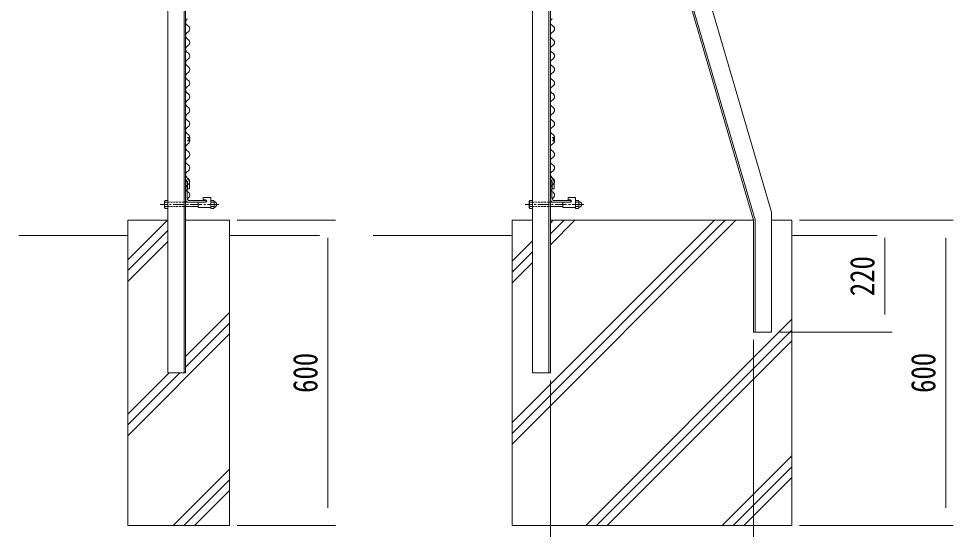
# Model space of a CAD drawing. Units: millimetres, scale not verified. Extents: x -4455 to 4455, y -3150 to 3150.
# Drawn here: x -464 to 1375, y -964 to 40 of the extents above; entities that cross this region are included whole.
import ezdxf
from ezdxf.enums import TextEntityAlignment as Align

# ---------------------------------------------------------------- set-up
doc = ezdxf.new("R2010")
doc.units = ezdxf.units.MM
doc.header["$LTSCALE"] = 30
doc.linetypes.add('USER1', pattern=[1.125, 0.75, -0.125, 0.125, -0.125])
doc.linetypes.add('USER3', pattern=[0.1875, 0.125, -0.0625])
for name, color, linetype, lineweight in [('0-1_D-STR1', 1, 'Continuous', 18), ('0-2_D-STR3', 3, 'Continuous', 13), ('0-3_D-BMK', 2, 'USER1', 13), ('0-4_D-STR-DIM', 4, 'Continuous', 13), ('0-8_D-STR2', 2, 'Continuous', 13), ('0-A_GL', 7, 'Continuous', 9), ('0-B_1部材', 7, 'Continuous', 9), ('0-C_4基礎', 4, 'Continuous', 18), ('0-D_D-STR4', 4, 'Continuous', 18), ('1-0_AMI', 3, 'Continuous', 18)]:
    doc.layers.add(name, color=color, linetype=linetype, lineweight=lineweight)
doc.styles.add('ＭＳ ゴシック', font='')
doc.styles.get('ＭＳ ゴシック').set_extended_font_data('MS Gothic')

msp = doc.modelspace()

# ---------------------------------------------------------------- linework, layer by layer
at = {"layer": '0-1_D-STR1'}
for p, q in [((-171.12, 1511.7), (-171.12, -356.06)), ((546.72, 1511.7), (546.72, -656.06)), ((-139.12, 1504.61), (-139.12, -656.06)), ((-136.11, 1503.94), (-136.11, -356.06)), ((578.73, 1504.61), (578.73, -656.06)), ((581.73, 1503.94), (581.73, -656.06)), ((626.73, 989.63), (1016.73, -340.37)), ((591.73, 973.94), (981.73, -356.06)), ((594.73, 974.37), (984.73, -355.63)), ((-136.11, -268.21), (-128.38, -279.41)), ((-136.11, -275.25), (-132.38, -280.66)), ((581.73, -268.21), (589.46, -279.41)), ((581.73, -275.25), (585.46, -280.66)), ((-136.11, -280.45), (-135.11, -280.45)), ((-136.11, -280.45), (-136.11, -315.45)), ((-133.11, -282.45), (-133.11, -312.45)), ((-132.38, -294.5), (-132.38, -280.66)), ((-128.38, -294.5), (-128.38, -279.41)), ((581.73, -280.45), (582.73, -280.45)), ((581.73, -280.45), (581.73, -315.45)), ((584.73, -282.45), (584.73, -312.45)), ((585.46, -294.5), (585.46, -280.66)), ((589.46, -294.5), (589.46, -279.41)), ((-128.38, -294.5), (-132.38, -294.5)), ((589.46, -294.5), (585.46, -294.5)), ((-128.61, -320.45), (-103.61, -320.45)), ((-128.11, -317.45), (-98.11, -317.45)), ((-96.11, -320.45), (-96.11, -319.45)), ((589.23, -320.45), (614.23, -320.45)), ((589.73, -317.45), (619.73, -317.45)), ((621.73, -320.45), (621.73, -319.45)), ((1016.73, -340.37), (1016.73, -576.06)), ((981.73, -356.06), (981.73, -576.06)), ((984.73, -355.63), (984.73, -576.06)), ((981.73, -576.06), (1016.73, -576.06)), ((581.73, -656.06), (546.72, -656.06))]:
    msp.add_line(p, q, dxfattribs=at)
for centre, radius, start, end in [((-135.11, -282.45), 2, 0, 90), ((582.73, -282.45), 2, 0, 90), ((-128.11, -312.45), 5, 180, 270), ((589.73, -312.45), 5, 180, 270), ((-131.11, -315.45), 5, 180, 270), ((-98.11, -319.45), 2, 0, 90), ((586.73, -315.45), 5, 180, 270), ((619.73, -319.45), 2, 0, 90)]:
    msp.add_arc(centre, radius, start, end, dxfattribs=at)
at = {"layer": '0-2_D-STR3'}
for p, q in [((-101.31, -311.22), (-86.31, -311.22)), ((-101.31, -316.22), (-101.31, -311.22)), ((-86.31, -331.22), (-86.31, -311.22)), ((616.53, -311.22), (631.53, -311.22)), ((616.53, -316.22), (616.53, -311.22)), ((631.53, -331.22), (631.53, -311.22)), ((-177.51, -330.82), (-177.51, -318.98)), ((-177.51, -330.82), (-176.41, -332.74)), ((-176.83, -320.9), (-171.11, -320.9)), ((-176.83, -328.9), (-171.11, -328.9)), ((-171.11, -332.74), (-171.11, -317.06)), ((-141.02, -320.9), (-111.31, -320.9)), ((-136.11, -328.9), (-111.26, -328.9)), ((-111.31, -331.22), (-111.31, -320.72)), ((-111.31, -320.72), (-96.56, -320.72)), ((-101.31, -316.22), (-96.56, -316.22)), ((-81.01, -317.06), (-86.31, -317.06)), ((-86.31, -317.06), (-86.31, -332.74)), ((-80.59, -320.9), (-86.31, -320.9)), ((-80.59, -328.9), (-86.31, -328.9)), ((-79.91, -318.98), (-81.01, -317.06)), ((-79.91, -318.98), (-79.91, -330.82)), ((540.33, -330.82), (540.33, -318.98)), ((540.33, -330.82), (541.43, -332.74)), ((541.01, -320.9), (546.73, -320.9)), ((541.01, -328.9), (546.73, -328.9)), ((546.73, -332.74), (546.73, -317.06)), ((576.82, -320.9), (606.53, -320.9)), ((581.73, -328.9), (606.58, -328.9)), ((606.53, -331.22), (606.53, -320.72)), ((606.53, -320.72), (621.28, -320.72)), ((616.53, -316.22), (621.28, -316.22)), ((636.83, -317.06), (631.53, -317.06)), ((631.53, -317.06), (631.53, -332.74)), ((637.25, -320.9), (631.53, -320.9)), ((637.25, -328.9), (631.53, -328.9)), ((637.93, -318.98), (636.83, -317.06)), ((637.93, -318.98), (637.93, -330.82)), ((-176.41, -332.74), (-171.11, -332.74)), ((-111.31, -331.22), (-86.31, -331.22)), ((541.43, -332.74), (546.73, -332.74)), ((606.53, -331.22), (631.53, -331.22))]:
    msp.add_line(p, q, dxfattribs=at)
at = {"layer": '0-2_D-STR3', "color": 1, "linetype": 'USER3'}
for p, q in [((-171.11, -320.9), (-136.11, -320.9)), ((-171.11, -328.9), (-136.11, -328.9)), ((546.73, -320.9), (581.73, -320.9)), ((546.73, -328.9), (581.73, -328.9))]:
    msp.add_line(p, q, dxfattribs=at)
at = {"layer": '0-2_D-STR3'}
for points in [[(-177.51, -318.98), (-176.41, -317.06), (-171.11, -317.06)], [(-79.91, -330.82), (-81.01, -332.74), (-86.31, -332.74)], [(540.33, -318.98), (541.43, -317.06), (546.73, -317.06)], [(637.93, -330.82), (636.83, -332.74), (631.53, -332.74)]]:
    msp.add_lwpolyline(points, dxfattribs=at)
for centre, radius, start, end in [((-174.49, -318.98), 3.03, 180, 219.3382), ((-174.49, -330.82), 3.03, 140.6618, 180), ((-165.51, -324.9), 12, 160.52878, 199.47122), ((-96.56, -318.47), 2.25, 270, 90), ((-91.91, -324.9), 12, 340.52878, 19.47122), ((-82.93, -318.98), 3.03, 320.6618, 0), ((-82.93, -330.82), 3.03, 0, 39.3382), ((-80.69, -324.9), 5.97, 277.58062, 82.41938), ((543.35, -318.98), 3.03, 180, 219.3382), ((543.35, -330.82), 3.03, 140.6618, 180), ((552.33, -324.9), 12, 160.52878, 199.47122), ((621.28, -318.47), 2.25, 270, 90), ((625.93, -324.9), 12, 340.52878, 19.47122), ((634.91, -318.98), 3.03, 320.6618, 0), ((634.91, -330.82), 3.03, 0, 39.3382), ((637.15, -324.9), 5.97, 277.58062, 82.41938)]:
    msp.add_arc(centre, radius, start, end, dxfattribs=at)
at = {"layer": '0-3_D-BMK'}
for p, q in [((-70.42, -324.9), (-185.87, -324.9)), ((647.42, -324.9), (531.97, -324.9))]:
    msp.add_line(p, q, dxfattribs=at)
at = {"layer": '0-4_D-STR-DIM', "color": 1, "lineweight": 18}
for p, q in [((-34.66, -356.06), (158.67, -356.06)), ((1071.73, -356.06), (1254.61, -356.06)), ((1071.73, -356.06), (1374.61, -356.06)), ((143.67, -390.56), (143.67, -921.56)), ((1239.61, -390.56), (1239.61, -541.56)), ((1359.61, -390.56), (1359.61, -921.56)), ((1031.73, -576.06), (1254.61, -576.06)), ((981.73, -591.06), (981.73, -1183.46)), ((581.73, -671.06), (581.73, -1183.46)), ((-34.66, -956.06), (158.67, -956.06)), ((1071.73, -956.06), (1374.61, -956.06))]:
    msp.add_line(p, q, dxfattribs=at)
at = {"layer": '0-8_D-STR2'}
for centre, radius, start, end in [((-128.36, 33.31), 7.56, 118.07249, 241.92751), ((589.48, 33.31), 7.56, 118.07249, 241.92751), ((-135.47, 19.98), 7.56, 298.07249, 61.92751), ((582.37, 19.98), 7.56, 298.07249, 61.92751), ((-128.36, 6.65), 7.56, 118.07249, 241.92751), ((589.48, 6.65), 7.56, 118.07249, 241.92751), ((-128.36, -20.02), 7.56, 118.07249, 241.92751), ((-135.47, -6.69), 7.56, 298.07249, 61.92751), ((589.48, -20.02), 7.56, 118.07249, 241.92751), ((582.37, -6.69), 7.56, 298.07249, 61.92751), ((-135.47, -33.35), 7.56, 298.07249, 61.92751), ((582.37, -33.35), 7.56, 298.07249, 61.92751), ((-128.36, -46.69), 7.56, 118.07249, 241.92751), ((-135.47, -60.02), 7.56, 298.07249, 61.92751), ((589.48, -46.69), 7.56, 118.07249, 241.92751), ((582.37, -60.02), 7.56, 298.07249, 61.92751), ((-128.36, -73.35), 7.56, 118.07249, 241.92751), ((589.48, -73.35), 7.56, 118.07249, 241.92751), ((-135.47, -86.69), 7.56, 298.07249, 61.92751), ((582.37, -86.69), 7.56, 298.07249, 61.92751), ((-128.36, -100.02), 7.56, 118.07249, 241.92751), ((-135.47, -113.35), 7.56, 298.07249, 61.92751), ((589.48, -100.02), 7.56, 118.07249, 241.92751), ((582.37, -113.35), 7.56, 298.07249, 61.92751), ((-128.36, -126.69), 7.56, 118.07249, 241.92751), ((589.48, -126.69), 7.56, 118.07249, 241.92751), ((-128.36, -153.35), 7.56, 118.07249, 241.92751), ((-135.47, -140.02), 7.56, 298.07249, 61.92751), ((589.48, -153.35), 7.56, 118.07249, 241.92751), ((582.37, -140.02), 7.56, 298.07249, 61.92751), ((-135.47, -166.69), 7.56, 298.07249, 61.92751), ((582.37, -166.69), 7.56, 298.07249, 61.92751), ((-128.36, -180.02), 7.56, 118.07249, 241.92751), ((589.48, -180.02), 7.56, 118.07249, 241.92751), ((-135.47, -193.35), 7.56, 298.07249, 61.92751), ((-131.3, -196.69), 3.39, 259.61114, 100.38886), ((-135.47, -200.02), 7.56, 298.07249, 61.92751), ((582.37, -193.35), 7.56, 298.07249, 61.92751), ((586.54, -196.69), 3.39, 259.61114, 100.38886), ((582.37, -200.02), 7.56, 298.07249, 61.92751), ((-128.36, -213.35), 7.56, 118.07249, 241.92751), ((-135.47, -226.69), 7.56, 298.07249, 61.92751), ((589.48, -213.35), 7.56, 118.07249, 241.92751), ((582.37, -226.69), 7.56, 298.07249, 61.92751), ((-128.36, -240.02), 7.56, 118.07249, 241.92751), ((589.48, -240.02), 7.56, 118.07249, 241.92751), ((-135.47, -253.35), 7.56, 298.07249, 61.92751), ((582.37, -253.35), 7.56, 298.07249, 61.92751)]:
    msp.add_arc(centre, radius, start, end, dxfattribs=at)
at = {"layer": '0-A_GL'}
for p, q in [((-464.39, -386.06), (-249.66, -386.06)), ((127.26, -386.06), (-49.66, -386.06)), ((506.73, -386.06), (233.16, -386.06)), ((1225.02, -386.06), (1056.73, -386.06))]:
    msp.add_line(p, q, dxfattribs=at)
at = {"layer": '0-B_1部材'}
for p, q in [((-131.11, -320.45), (-96.11, -320.45)), ((586.73, -320.45), (621.73, -320.45)), ((-171.12, -356.06), (-171.12, -656.06)), ((-136.11, -356.06), (-136.11, -656.06)), ((-136.11, -656.06), (-171.12, -656.06))]:
    msp.add_line(p, q, dxfattribs=at)
at = {"layer": '0-C_4基礎', "color": 7, "lineweight": 9}
for p, q in [((-249.66, -956.06), (-249.66, -356.06)), ((-249.66, -356.06), (-171.12, -356.06)), ((-136.11, -356.06), (-49.66, -356.06)), ((-49.66, -956.06), (-49.66, -356.06)), ((-249.66, -956.06), (-49.66, -956.06))]:
    msp.add_line(p, q, dxfattribs=at)
at = {"layer": '0-C_4基礎'}
for p, q in [((-249.66, -433.83), (-171.89, -356.06)), ((581.73, -361.83), (587.49, -356.06)), ((-249.66, -455.04), (-171.12, -376.49)), ((-249.66, -476.26), (-171.12, -397.71)), ((-136.11, -623.74), (-49.66, -537.29)), ((-136.11, -644.95), (-49.66, -558.5)), ((-249.66, -779.72), (-49.66, -579.72)), ((-249.66, -758.5), (-147.22, -656.06)), ((-249.66, -737.29), (-168.43, -656.06)), ((-160.61, -956.06), (-49.66, -845.11)), ((-139.4, -956.06), (-49.66, -866.32)), ((-118.18, -956.06), (-49.66, -887.54))]:
    msp.add_line(p, q, dxfattribs=at)
at = {"layer": '0-D_D-STR4', "color": 7, "lineweight": 9}
for p, q in [((506.73, -356.06), (546.72, -356.06)), ((506.73, -956.06), (506.73, -356.06)), ((581.73, -356.06), (981.73, -356.06)), ((1016.73, -356.06), (1056.73, -356.06)), ((1056.73, -956.06), (1056.73, -356.06)), ((506.73, -956.06), (1056.73, -956.06))]:
    msp.add_line(p, q, dxfattribs=at)
at = {"layer": '0-D_D-STR4'}
for p, q in [((506.73, -796.19), (946.86, -356.06)), ((506.73, -774.97), (925.64, -356.06)), ((506.73, -753.76), (904.43, -356.06)), ((581.73, -404.25), (629.92, -356.06)), ((581.73, -383.04), (608.71, -356.06)), ((506.73, -436.83), (546.72, -396.83)), ((506.73, -458.04), (546.72, -418.04)), ((506.73, -479.25), (546.72, -439.25)), ((651.38, -956.06), (1056.73, -550.71)), ((672.59, -956.06), (1056.73, -571.92)), ((693.8, -956.06), (1056.73, -593.13)), ((919.94, -956.06), (1056.73, -819.27)), ((941.16, -956.06), (1056.73, -840.49)), ((962.37, -956.06), (1056.73, -861.7))]:
    msp.add_line(p, q, dxfattribs=at)
at = {"layer": '1-0_AMI'}
for centre, start, end in [((-128.36, -266.69), 118.07249, 241.92751), ((-135.47, -280.02), 298.07249, 61.92751), ((589.48, -266.69), 118.07249, 241.92751), ((582.37, -280.02), 298.07249, 61.92751), ((-128.36, -293.35), 118.07249, 241.92751), ((589.48, -293.35), 118.07249, 241.92751), ((-135.47, -306.69), 298.07249, 61.92751), ((582.37, -306.69), 298.07249, 61.92751)]:
    msp.add_arc(centre, 7.56, start, end, dxfattribs=at)

# ---------------------------------------------------------------- texts
at = {"layer": '0-4_D-STR-DIM', "color": 3, "style": 'ＭＳ ゴシック', "width": 0.8}
for s, p in [('220', (1233.86, -505.26)), ('600', (137.92, -695.46)), ('600', (1353.86, -695.46))]:
    msp.add_text(s, height=48.17, rotation=90, dxfattribs=at).set_placement(p, align=Align.BOTTOM_LEFT)

doc.saveas('drawing.dxf')
